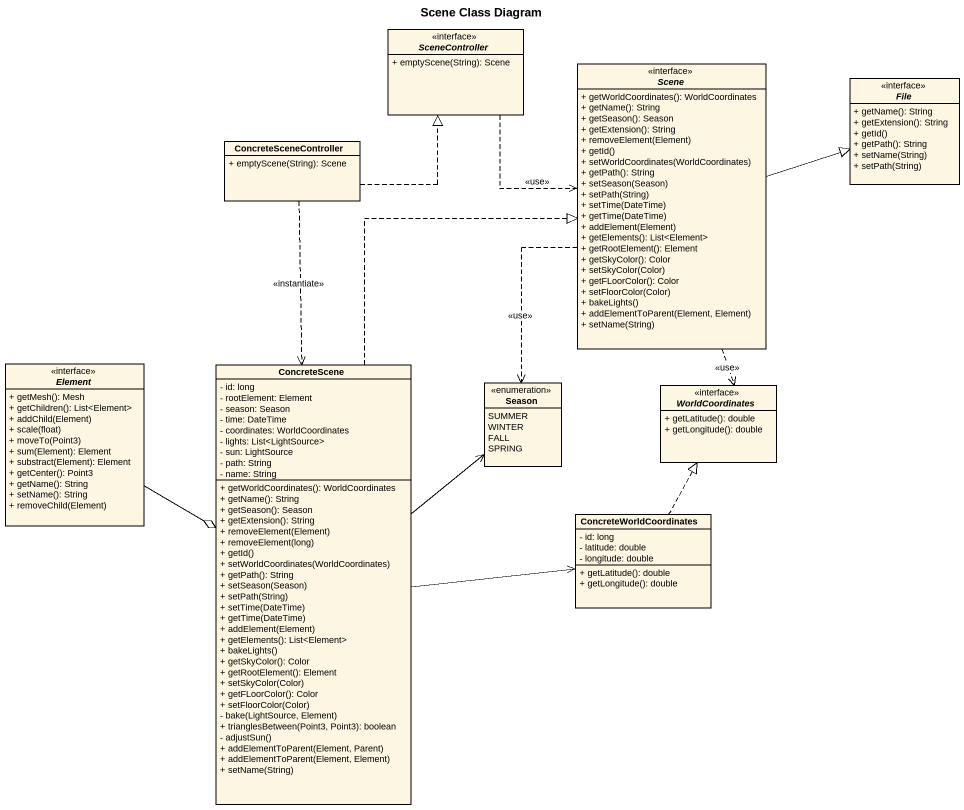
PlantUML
@startuml
title Scene Class Diagram
hide circle
hide empty members
skinparam classAttributeIconSize 0
interface SceneController {
  + emptyScene(String): Scene
}
interface Scene {
  + getWorldCoordinates(): WorldCoordinates
  + getName(): String
  + getSeason(): Season
  + getExtension(): String
  + removeElement(Element)
  + getId()
  + setWorldCoordinates(WorldCoordinates)
  + getPath(): String
  + setSeason(Season)
  + setPath(String)
  + setTime(DateTime)
  + getTime(DateTime)
  + addElement(Element)
  + getElements(): List<Element>
  + getRootElement(): Element
  + getSkyColor(): Color
  + setSkyColor(Color)
  + getFLoorColor(): Color
  + setFloorColor(Color)
  + bakeLights()
  + addElementToParent(Element, Element)
  + setName(String)
}
interface "File" as File_ {
  + getName(): String
  + getExtension(): String
  + getId()
  + getPath(): String
  + setName(String)
  + setPath(String)
}
class ConcreteSceneController {
  + emptyScene(String): Scene
}
interface Element {
  + getMesh(): Mesh
  + getChildren(): List<Element>
  + addChild(Element)
  + scale(float)
  + moveTo(Point3)
  + sum(Element): Element
  + substract(Element): Element
  + getCenter(): Point3
  + getName(): String
  + setName(): String
  + removeChild(Element)
}
class ConcreteScene {
  - id: long
  - rootElement: Element
  - season: Season
  - time: DateTime
  - coordinates: WorldCoordinates
  - lights: List<LightSource>
  - sun: LightSource
  - path: String
  - name: String
  + getWorldCoordinates(): WorldCoordinates
  + getName(): String
  + getSeason(): Season
  + getExtension(): String
  + removeElement(Element)
  + removeElement(long)
  + getId()
  + setWorldCoordinates(WorldCoordinates)
  + getPath(): String
  + setSeason(Season)
  + setPath(String)
  + setTime(DateTime)
  + getTime(DateTime)
  + addElement(Element)
  + getElements(): List<Element>
  + bakeLights()
  + getSkyColor(): Color
  + getRootElement(): Element
  + setSkyColor(Color)
  + getFLoorColor(): Color
  + setFloorColor(Color)
  - bake(LightSource, Element)
  + trianglesBetween(Point3, Point3): boolean
  - adjustSun()
  + addElementToParent(Element, Parent)
  + addElementToParent(Element, Element)
  + setName(String)
}
enum Season {
  SUMMER
  WINTER
  FALL
  SPRING
}
interface WorldCoordinates {
  + getLatitude(): double
  + getLongitude(): double
}
class ConcreteWorldCoordinates {
  - id: long
  - latitude: double
  - longitude: double
  + getLatitude(): double
  + getLongitude(): double
}
SceneController ..> Scene : <<use>>
Scene -right-|> File_
Scene ..> Season : <<use>>
Scene ..> WorldCoordinates : <<use>>
ConcreteSceneController .up.|> SceneController
ConcreteSceneController ..> ConcreteScene : <<instantiate>>
Element -right-o ConcreteScene
ConcreteScene .up.|> Scene
ConcreteScene -up-> Season
ConcreteScene -right-> ConcreteWorldCoordinates
ConcreteWorldCoordinates .up.|> WorldCoordinates
@enduml
